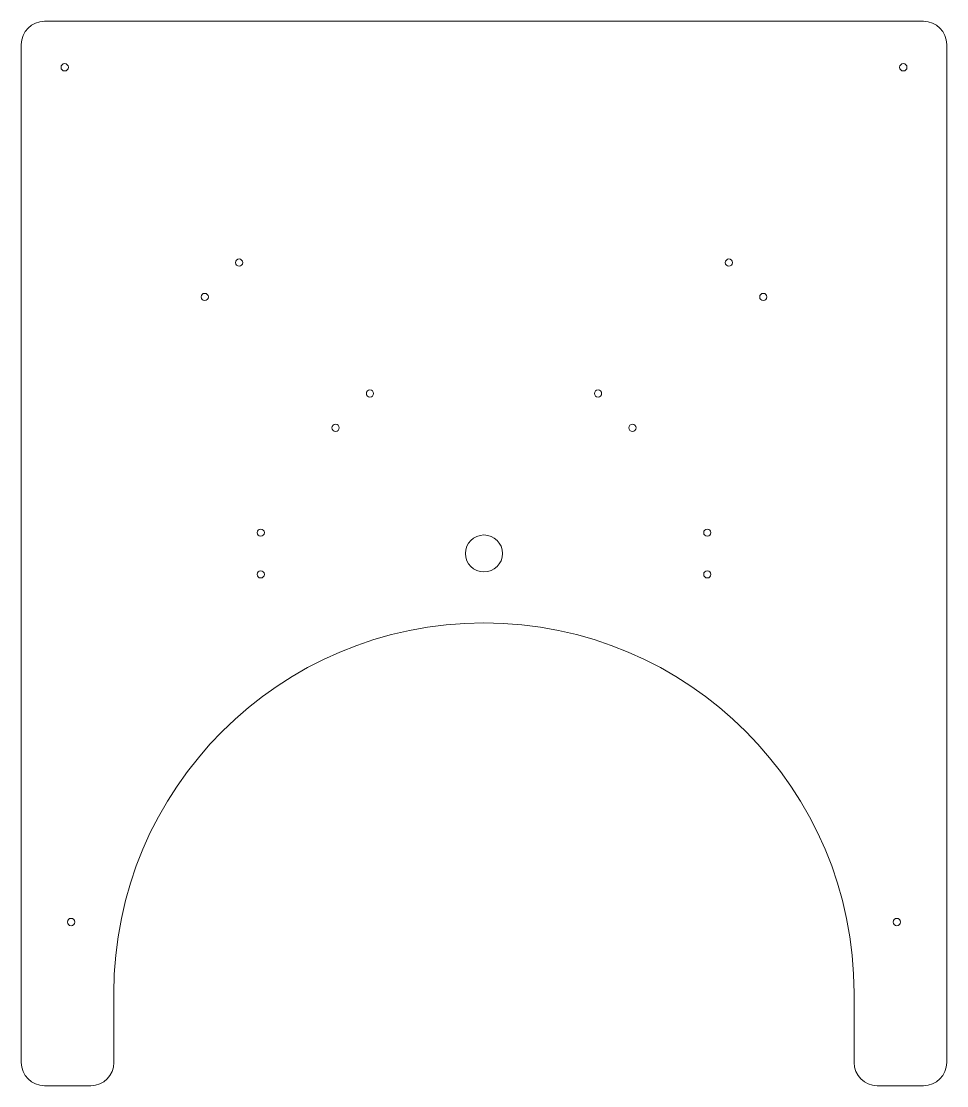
# Model space of a CAD drawing. Header units: inches. Extents: x 41.3 to 57.1, y 28.5 to 46.7.
import ezdxf

# ---------------------------------------------------------------- set-up
doc = ezdxf.new("R2010")
doc.units = ezdxf.units.IN
doc.header["$LTSCALE"] = 8
doc.header["$MEASUREMENT"] = 0

msp = doc.modelspace()

# ---------------------------------------------------------------- linework, layer by layer
at = {"color": 7, "linetype": 'Continuous', "lineweight": 15}
for p, q in [((56.661, 46.653), (41.7, 46.653)), ((41.306, 46.259), (41.306, 28.936)), ((57.054, 28.936), (57.054, 46.259)), ((42.881, 30.117), (42.881, 28.936)), ((55.48, 28.936), (55.48, 30.117)), ((41.7, 28.542), (42.488, 28.542)), ((55.873, 28.542), (56.661, 28.542))]:
    msp.add_line(p, q, dxfattribs=at)
for centre, radius in [((42.045, 45.87), 0.0625), ((56.316, 45.87), 0.0625), ((45.013, 42.547), 0.0615), ((53.348, 42.547), 0.0615), ((44.428, 41.962), 0.0615), ((53.933, 41.962), 0.0615), ((47.24, 40.32), 0.0615), ((51.121, 40.32), 0.0615), ((46.655, 39.735), 0.0615), ((51.706, 39.735), 0.0615), ((45.381, 37.952), 0.0615), ((49.18, 37.598), 0.315), ((52.98, 37.952), 0.0615), ((45.381, 37.243), 0.0615), ((52.98, 37.243), 0.0615), ((42.154, 31.327), 0.0625), ((56.206, 31.327), 0.0625)]:
    msp.add_circle(centre, radius, dxfattribs=at)
for centre, radius, start, end in [((41.7, 46.259), 0.394, 90, 180), ((56.661, 46.259), 0.394, 0, 90), ((49.18, 30.117), 6.299, 0, 180), ((41.7, 28.936), 0.394, 180, 270), ((42.488, 28.936), 0.394, 270, 0), ((55.873, 28.936), 0.394, 180, 270), ((56.661, 28.936), 0.394, 270, 0)]:
    msp.add_arc(centre, radius, start, end, dxfattribs=at)

doc.saveas('drawing.dxf')
